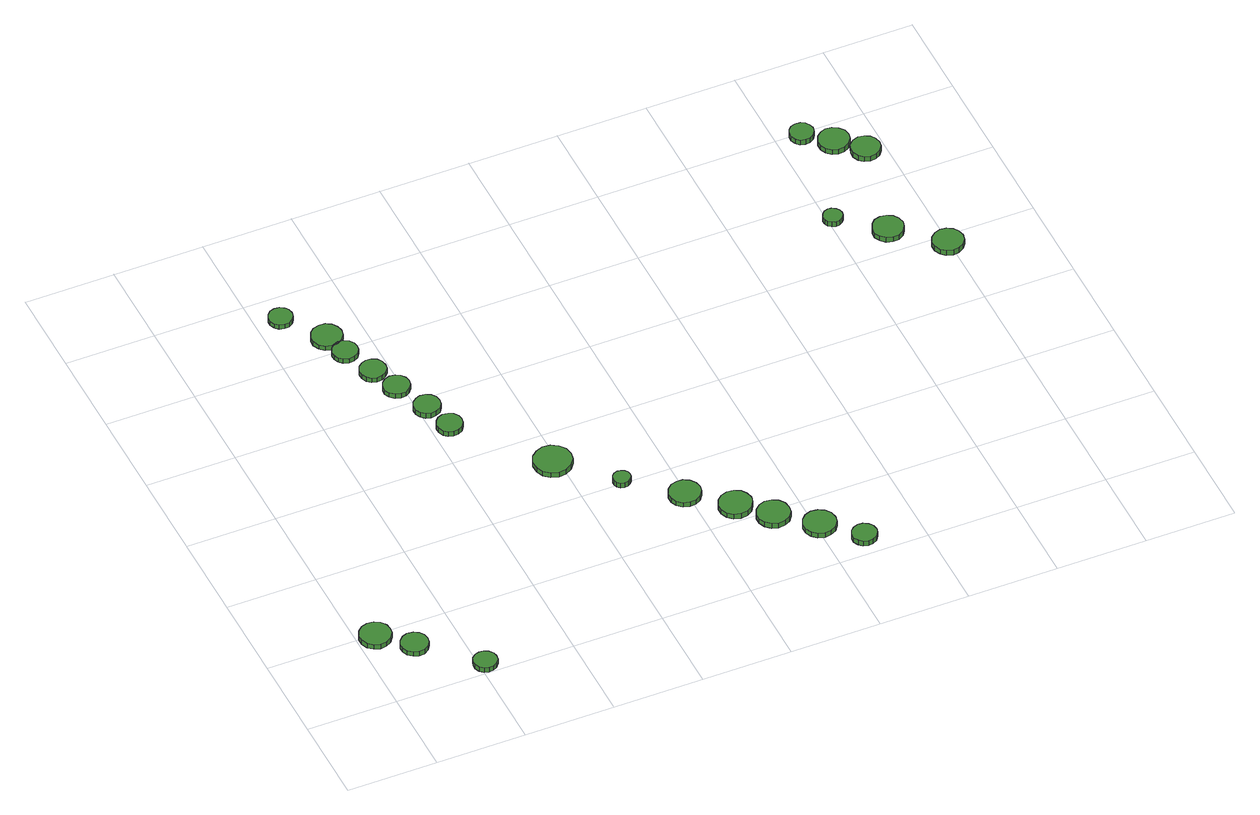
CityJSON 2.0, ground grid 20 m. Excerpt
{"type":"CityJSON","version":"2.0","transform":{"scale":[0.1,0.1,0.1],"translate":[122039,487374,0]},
"CityObjects":{
"tree1":{"type":"SolitaryVegetationObject","attributes":{"function":"something"},"geometry":[{"type":"MultiSurface","lod":"1","boundaries":[[[0,1,2,3,4,5,6,7,8,9,10,11,12,13,14]],[[15,16,17,18,19,20,21,22,23,24,25,26,27,28,29]],[[0,29,28,1]],[[1,28,27,2]],[[2,27,26,3]],[[3,26,25,4]],[[4,25,24,5]],[[5,24,23,6]],[[6,23,22,7]],[[7,22,21,8]],[[8,21,20,9]],[[9,20,19,10]],[[10,19,18,11]],[[11,18,17,12]],[[12,17,16,13]],[[13,16,15,14]],[[14,15,29,0]]]}]},
"tree2":{"type":"SolitaryVegetationObject","attributes":{"function":"something"},"geometry":[{"type":"MultiSurface","lod":"1","boundaries":[[[30,31,32,33,34,35,36,37,38,39,40,41,42,43,44]],[[45,46,47,48,49,50,51,52,53,54,55,56,57,58,59]],[[30,59,58,31]],[[31,58,57,32]],[[32,57,56,33]],[[33,56,55,34]],[[34,55,54,35]],[[35,54,53,36]],[[36,53,52,37]],[[37,52,51,38]],[[38,51,50,39]],[[39,50,49,40]],[[40,49,48,41]],[[41,48,47,42]],[[42,47,46,43]],[[43,46,45,44]],[[44,45,59,30]]]}]},
"tree3":{"type":"SolitaryVegetationObject","attributes":{"function":"something"},"geometry":[{"type":"MultiSurface","lod":"1","boundaries":[[[60,61,62,63,64,65,66,67,68,69,70,71,72,73,74]],[[75,76,77,78,79,80,81,82,83,84,85,86,87,88,89]],[[60,89,88,61]],[[61,88,87,62]],[[62,87,86,63]],[[63,86,85,64]],[[64,85,84,65]],[[65,84,83,66]],[[66,83,82,67]],[[67,82,81,68]],[[68,81,80,69]],[[69,80,79,70]],[[70,79,78,71]],[[71,78,77,72]],[[72,77,76,73]],[[73,76,75,74]],[[74,75,89,60]]]}]},
"tree4":{"type":"SolitaryVegetationObject","attributes":{"function":"something"},"geometry":[{"type":"MultiSurface","lod":"1","boundaries":[[[90,91,92,93,94,95,96,97,98,99,100,101,102,103,104]],[[105,106,107,108,109,110,111,112,113,114,115,116,117,118,119]],[[90,119,118,91]],[[91,118,117,92]],[[92,117,116,93]],[[93,116,115,94]],[[94,115,114,95]],[[95,114,113,96]],[[96,113,112,97]],[[97,112,111,98]],[[98,111,110,99]],[[99,110,109,100]],[[100,109,108,101]],[[101,108,107,102]],[[102,107,106,103]],[[103,106,105,104]],[[104,105,119,90]]]}]},
"tree5":{"type":"SolitaryVegetationObject","attributes":{"function":"something"},"geometry":[{"type":"MultiSurface","lod":"1","boundaries":[[[120,121,122,123,124,125,126,127,128,129,130,131,132,133,134]],[[135,136,137,138,139,140,141,142,143,144,145,146,147,148,149]],[[120,149,148,121]],[[121,148,147,122]],[[122,147,146,123]],[[123,146,145,124]],[[124,145,144,125]],[[125,144,143,126]],[[126,143,142,127]],[[127,142,141,128]],[[128,141,140,129]],[[129,140,139,130]],[[130,139,138,131]],[[131,138,137,132]],[[132,137,136,133]],[[133,136,135,134]],[[134,135,149,120]]]}]},
"tree6":{"type":"SolitaryVegetationObject","attributes":{"function":"something"},"geometry":[{"type":"MultiSurface","lod":"1","boundaries":[[[150,151,152,153,154,155,156,157,158,159,160,161,162,163,164]],[[165,166,167,168,169,170,171,172,173,174,175,176,177,178,179]],[[150,179,178,151]],[[151,178,177,152]],[[152,177,176,153]],[[153,176,175,154]],[[154,175,174,155]],[[155,174,173,156]],[[156,173,172,157]],[[157,172,171,158]],[[158,171,170,159]],[[159,170,169,160]],[[160,169,168,161]],[[161,168,167,162]],[[162,167,166,163]],[[163,166,165,164]],[[164,165,179,150]]]}]},
"tree7":{"type":"SolitaryVegetationObject","attributes":{"function":"something"},"geometry":[{"type":"MultiSurface","lod":"1","boundaries":[[[180,181,182,183,184,185,186,187,188,189,190,191,192,193,194]],[[195,196,197,198,199,200,201,202,203,204,205,206,207,208,209]],[[180,209,208,181]],[[181,208,207,182]],[[182,207,206,183]],[[183,206,205,184]],[[184,205,204,185]],[[185,204,203,186]],[[186,203,202,187]],[[187,202,201,188]],[[188,201,200,189]],[[189,200,199,190]],[[190,199,198,191]],[[191,198,197,192]],[[192,197,196,193]],[[193,196,195,194]],[[194,195,209,180]]]}]},
"tree8":{"type":"SolitaryVegetationObject","attributes":{"function":"something"},"geometry":[{"type":"MultiSurface","lod":"1","boundaries":[[[210,211,212,213,214,215,216,217,218,219,220,221,222,223,224]],[[225,226,227,228,229,230,231,232,233,234,235,236,237,238,239]],[[210,239,238,211]],[[211,238,237,212]],[[212,237,236,213]],[[213,236,235,214]],[[214,235,234,215]],[[215,234,233,216]],[[216,233,232,217]],[[217,232,231,218]],[[218,231,230,219]],[[219,230,229,220]],[[220,229,228,221]],[[221,228,227,222]],[[222,227,226,223]],[[223,226,225,224]],[[224,225,239,210]]]}]},
"tree9":{"type":"SolitaryVegetationObject","attributes":{"function":"something"},"geometry":[{"type":"MultiSurface","lod":"1","boundaries":[[[240,241,242,243,244,245,246,247,248,249,250,251,252,253,254]],[[255,256,257,258,259,260,261,262,263,264,265,266,267,268,269]],[[240,269,268,241]],[[241,268,267,242]],[[242,267,266,243]],[[243,266,265,244]],[[244,265,264,245]],[[245,264,263,246]],[[246,263,262,247]],[[247,262,261,248]],[[248,261,260,249]],[[249,260,259,250]],[[250,259,258,251]],[[251,258,257,252]],[[252,257,256,253]],[[253,256,255,254]],[[254,255,269,240]]]}]},
"tree10":{"type":"SolitaryVegetationObject","attributes":{"function":"something"},"geometry":[{"type":"MultiSurface","lod":"1","boundaries":[[[270,271,272,273,274,275,276,277,278,279,280,281,282,283,284]],[[285,286,287,288,289,290,291,292,293,294,295,296,297,298,299]],[[270,299,298,271]],[[271,298,297,272]],[[272,297,296,273]],[[273,296,295,274]],[[274,295,294,275]],[[275,294,293,276]],[[276,293,292,277]],[[277,292,291,278]],[[278,291,290,279]],[[279,290,289,280]],[[280,289,288,281]],[[281,288,287,282]],[[282,287,286,283]],[[283,286,285,284]],[[284,285,299,270]]]}]},
"tree11":{"type":"SolitaryVegetationObject","attributes":{"function":"something"},"geometry":[{"type":"MultiSurface","lod":"1","boundaries":[[[300,301,302,303,304,305,306,307,308,309,310,311,312,313,314]],[[315,316,317,318,319,320,321,322,323,324,325,326,327,328,329]],[[300,329,328,301]],[[301,328,327,302]],[[302,327,326,303]],[[303,326,325,304]],[[304,325,324,305]],[[305,324,323,306]],[[306,323,322,307]],[[307,322,321,308]],[[308,321,320,309]],[[309,320,319,310]],[[310,319,318,311]],[[311,318,317,312]],[[312,317,316,313]],[[313,316,315,314]],[[314,315,329,300]]]}]},
"tree12":{"type":"SolitaryVegetationObject","attributes":{"function":"something"},"geometry":[{"type":"MultiSurface","lod":"1","boundaries":[[[330,331,332,333,334,335,336,337,338,339,340,341,342,343,344]],[[345,346,347,348,349,350,351,352,353,354,355,356,357,358,359]],[[330,359,358,331]],[[331,358,357,332]],[[332,357,356,333]],[[333,356,355,334]],[[334,355,354,335]],[[335,354,353,336]],[[336,353,352,337]],[[337,352,351,338]],[[338,351,350,339]],[[339,350,349,340]],[[340,349,348,341]],[[341,348,347,342]],[[342,347,346,343]],[[343,346,345,344]],[[344,345,359,330]]]}]},
"tree13":{"type":"SolitaryVegetationObject","attributes":{"function":"something"},"geometry":[{"type":"MultiSurface","lod":"1","boundaries":[[[360,361,362,363,364,365,366,367,368,369,370,371,372,373,374]],[[375,376,377,378,379,380,381,382,383,384,385,386,387,388,389]],[[360,389,388,361]],[[361,388,387,362]],[[362,387,386,363]],[[363,386,385,364]],[[364,385,384,365]],[[365,384,383,366]],[[366,383,382,367]],[[367,382,381,368]],[[368,381,380,369]],[[369,380,379,370]],[[370,379,378,371]],[[371,378,377,372]],[[372,377,376,373]],[[373,376,375,374]],[[374,375,389,360]]]}]},
"tree14":{"type":"SolitaryVegetationObject","attributes":{"function":"something"},"geometry":[{"type":"MultiSurface","lod":"1","boundaries":[[[390,391,392,393,394,395,396,397,398,399,400,401,402,403,404]],[[405,406,407,408,409,410,411,412,413,414,415,416,417,418,419]],[[390,419,418,391]],[[391,418,417,392]],[[392,417,416,393]],[[393,416,415,394]],[[394,415,414,395]],[[395,414,413,396]],[[396,413,412,397]],[[397,412,411,398]],[[398,411,410,399]],[[399,410,409,400]],[[400,409,408,401]],[[401,408,407,402]],[[402,407,406,403]],[[403,406,405,404]],[[404,405,419,390]]]}]},
"tree15":{"type":"SolitaryVegetationObject","attributes":{"function":"something"},"geometry":[{"type":"MultiSurface","lod":"1","boundaries":[[[420,421,422,423,424,425,426,427,428,429,430,431,432,433,434]],[[435,436,437,438,439,440,441,442,443,444,445,446,447,448,449]],[[420,449,448,421]],[[421,448,447,422]],[[422,447,446,423]],[[423,446,445,424]],[[424,445,444,425]],[[425,444,443,426]],[[426,443,442,427]],[[427,442,441,428]],[[428,441,440,429]],[[429,440,439,430]],[[430,439,438,431]],[[431,438,437,432]],[[432,437,436,433]],[[433,436,435,434]],[[434,435,449,420]]]}]},
"tree16":{"type":"SolitaryVegetationObject","attributes":{"function":"something"},"geometry":[{"type":"MultiSurface","lod":"1","boundaries":[[[450,451,452,453,454,455,456,457,458,459,460,461,462,463,464]],[[465,466,467,468,469,470,471,472,473,474,475,476,477,478,479]],[[450,479,478,451]],[[451,478,477,452]],[[452,477,476,453]],[[453,476,475,454]],[[454,475,474,455]],[[455,474,473,456]],[[456,473,472,457]],[[457,472,471,458]],[[458,471,470,459]],[[459,470,469,460]],[[460,469,468,461]],[[461,468,467,462]],[[462,467,466,463]],[[463,466,465,464]],[[464,465,479,450]]]}]},
"tree17":{"type":"SolitaryVegetationObject","attributes":{"function":"something"},"geometry":[{"type":"MultiSurface","lod":"1","boundaries":[[[480,481,482,483,484,485,486,487,488,489,490,491,492,493,494]],[[495,496,497,498,499,500,501,502,503,504,505,506,507,508,509]],[[480,509,508,481]],[[481,508,507,482]],[[482,507,506,483]],[[483,506,505,484]],[[484,505,504,485]],[[485,504,503,486]],[[486,503,502,487]],[[487,502,501,488]],[[488,501,500,489]],[[489,500,499,490]],[[490,499,498,491]],[[491,498,497,492]],[[492,497,496,493]],[[493,496,495,494]],[[494,495,509,480]]]}]},
"tree18":{"type":"SolitaryVegetationObject","attributes":{"function":"something"},"geometry":[{"type":"MultiSurface","lod":"1","boundaries":[[[510,511,512,513,514,515,516,517,518,519,520,521,522,523,524]],[[525,526,527,528,529,530,531,532,533,534,535,536,537,538,539]],[[510,539,538,511]],[[511,538,537,512]],[[512,537,536,513]],[[513,536,535,514]],[[514,535,534,515]],[[515,534,533,516]],[[516,533,532,517]],[[517,532,531,518]],[[518,531,530,519]],[[519,530,529,520]],[[520,529,528,521]],[[521,528,527,522]],[[522,527,526,523]],[[523,526,525,524]],[[524,525,539,510]]]}]},
"tree19":{"type":"SolitaryVegetationObject","attributes":{"function":"something"},"geometry":[{"type":"MultiSurface","lod":"1","boundaries":[[[540,541,542,543,544,545,546,547,548,549,550,551,552,553,554]],[[555,556,557,558,559,560,561,562,563,564,565,566,567,568,569]],[[540,569,568,541]],[[541,568,567,542]],[[542,567,566,543]],[[543,566,565,544]],[[544,565,564,545]],[[545,564,563,546]],[[546,563,562,547]],[[547,562,561,548]],[[548,561,560,549]],[[549,560,559,550]],[[550,559,558,551]],[[551,558,557,552]],[[552,557,556,553]],[[553,556,555,554]],[[554,555,569,540]]]}]},
"tree20":{"type":"SolitaryVegetationObject","attributes":{"function":"something"},"geometry":[{"type":"MultiSurface","lod":"1","boundaries":[[[570,571,572,573,574,575,576,577,578,579,580,581,582,583,584]],[[585,586,587,588,589,590,591,592,593,594,595,596,597,598,599]],[[570,599,598,571]],[[571,598,597,572]],[[572,597,596,573]],[[573,596,595,574]],[[574,595,594,575]],[[575,594,593,576]],[[576,593,592,577]],[[577,592,591,578]],[[578,591,590,579]],[[579,590,589,580]],[[580,589,588,581]],[[581,588,587,582]],[[582,587,586,583]],[[583,586,585,584]],[[584,585,599,570]]]}]},
"tree21":{"type":"SolitaryVegetationObject","attributes":{"function":"something"},"geometry":[{"type":"MultiSurface","lod":"1","boundaries":[[[600,601,602,603,604,605,606,607,608,609,610,611,612,613,614]],[[615,616,617,618,619,620,621,622,623,624,625,626,627,628,629]],[[600,629,628,601]],[[601,628,627,602]],[[602,627,626,603]],[[603,626,625,604]],[[604,625,624,605]],[[605,624,623,606]],[[606,623,622,607]],[[607,622,621,608]],[[608,621,620,609]],[[609,620,619,610]],[[610,619,618,611]],[[611,618,617,612]],[[612,617,616,613]],[[613,616,615,614]],[[614,615,629,600]]]}]},
"tree22":{"type":"SolitaryVegetationObject","attributes":{"function":"something"},"geometry":[{"type":"MultiSurface","lod":"1","boundaries":[[[630,631,632,633,634,635,636,637,638,639,640,641,642,643,644]],[[645,646,647,648,649,650,651,652,653,654,655,656,657,658,659]],[[630,659,658,631]],[[631,658,657,632]],[[632,657,656,633]],[[633,656,655,634]],[[634,655,654,635]],[[635,654,653,636]],[[636,653,652,637]],[[637,652,651,638]],[[638,651,650,639]],[[639,650,649,640]],[[640,649,648,641]],[[641,648,647,642]],[[642,647,646,643]],[[643,646,645,644]],[[644,645,659,630]]]}]},
"tree23":{"type":"SolitaryVegetationObject","attributes":{"function":"something"},"geometry":[{"type":"MultiSurface","lod":"1","boundaries":[[[660,661,662,663,664,665,666,667,668,669,670,671,672,673,674]],[[675,676,677,678,679,680,681,682,683,684,685,686,687,688,689]],[[660,689,688,661]],[[661,688,687,662]],[[662,687,686,663]],[[663,686,685,664]],[[664,685,684,665]],[[665,684,683,666]],[[666,683,682,667]],[[667,682,681,668]],[[668,681,680,669]],[[669,680,679,670]],[[670,679,678,671]],[[671,678,677,672]],[[672,677,676,673]],[[673,676,675,674]],[[674,675,689,660]]]}]}
},
"vertices":[
[72,187,18],[70,201,18],[61,213,18],[49,220,18],[34,221,18],[21,217,18],[10,207,18],[4,194,18],[4,180,18],[10,166,18],[21,157,18],[34,152,18],[49,154,18],[61,161,18],[70,173,18],[70,173,6],[61,161,6],[49,154,6],[34,152,6],[21,157,6],[10,166,6],[4,180,6],[4,194,6],[10,207,6],[21,217,6],[34,221,6],[49,220,6],[61,213,6],[70,201,6],[72,187,6],
[131,132,16],[129,144,16],[122,154,16],[111,160,16],[98,162,16],[87,158,16],[77,149,16],[72,138,16],[72,126,16],[77,114,16],[87,106,16],[98,102,16],[111,103,16],[122,110,16],[129,120,16],[129,120,4],[122,110,4],[111,103,4],[98,102,4],[87,106,4],[77,114,4],[72,126,4],[72,138,4],[77,149,4],[87,158,4],[98,162,4],[111,160,4],[122,154,4],[129,144,4],[131,132,4],
[239,27,14],[237,37,14],[230,46,14],[221,51,14],[210,52,14],[200,49,14],[192,42,14],[188,32,14],[188,21,14],[192,11,14],[200,4,14],[210,1,14],[221,2,14],[230,7,14],[237,16,14],[237,16,2],[230,7,2],[221,2,2],[210,1,2],[200,4,2],[192,11,2],[188,21,2],[188,32,2],[192,42,2],[200,49,2],[210,52,2],[221,51,2],[230,46,2],[237,37,2],[239,27,2],
[279,1130,17],[277,1141,17],[271,1149,17],[261,1155,17],[251,1156,17],[240,1153,17],[232,1145,17],[228,1135,17],[228,1125,17],[232,1115,17],[240,1107,17],[251,1104,17],[261,1105,17],[271,1111,17],[277,1119,17],[277,1119,5],[271,1111,5],[261,1105,5],[251,1104,5],[240,1107,5],[232,1115,5],[228,1125,5],[228,1135,5],[232,1145,5],[240,1153,5],[251,1156,5],[261,1155,5],[271,1149,5],[277,1141,5],[279,1130,5],
[361,987,14],[359,998,14],[352,1008,14],[342,1014,14],[330,1015,14],[319,1011,14],[311,1003,14],[306,993,14],[306,981,14],[311,971,14],[319,963,14],[330,959,14],[342,961,14],[352,966,14],[359,976,14],[359,976,2],[352,966,2],[342,961,2],[330,959,2],[319,963,2],[311,971,2],[306,981,2],[306,993,2],[311,1003,2],[319,1011,2],[330,1015,2],[342,1014,2],[352,1008,2],[359,998,2],[361,987,2],
[351,1042,15],[348,1055,15],[340,1067,15],[328,1074,15],[314,1075,15],[300,1071,15],[290,1062,15],[284,1049,15],[284,1035,15],[290,1022,15],[300,1012,15],[314,1008,15],[328,1010,15],[340,1017,15],[348,1028,15],[348,1028,3],[340,1017,3],[328,1010,3],[314,1008,3],[300,1012,3],[290,1022,3],[284,1035,3],[284,1049,3],[290,1062,3],[300,1071,3],[314,1075,3],[328,1074,3],[340,1067,3],[348,1055,3],[351,1042,3],
[391,912,14],[389,924,14],[382,934,14],[371,940,14],[359,941,14],[348,937,14],[339,929,14],[334,918,14],[334,906,14],[339,895,14],[348,887,14],[359,883,14],[371,885,14],[382,891,14],[389,900,14],[389,900,2],[382,891,2],[371,885,2],[359,883,2],[348,887,2],[339,895,2],[334,906,2],[334,918,2],[339,929,2],[348,937,2],[359,941,2],[371,940,2],[382,934,2],[389,924,2],[391,912,2],
[416,849,14],[413,861,14],[406,870,14],[396,876,14],[384,878,14],[372,874,14],[363,866,14],[358,855,14],[358,843,14],[363,832,14],[372,824,14],[384,820,14],[396,821,14],[406,827,14],[413,837,14],[413,837,2],[406,827,2],[396,821,2],[384,820,2],[372,824,2],[363,832,2],[358,843,2],[358,855,2],[363,866,2],[372,874,2],[384,878,2],[396,876,2],[406,870,2],[413,861,2],[416,849,2],
[464,695,20],[462,706,20],[455,716,20],[445,721,20],[433,723,20],[422,719,20],[414,711,20],[409,701,20],[409,689,20],[414,678,20],[422,671,20],[433,667,20],[445,668,20],[455,674,20],[462,683,20],[462,683,7],[455,674,7],[445,668,7],[433,667,7],[422,671,7],[414,678,7],[409,689,7],[409,701,7],[414,711,7],[422,719,7],[433,723,7],[445,721,7],[455,716,7],[462,706,7],[464,695,7],
[447,767,17],[445,779,17],[438,789,17],[427,795,17],[415,796,17],[404,792,17],[395,784,17],[390,773,17],[390,761,17],[395,750,17],[404,742,17],[415,738,17],[427,740,17],[438,746,17],[445,755,17],[445,755,4],[438,746,4],[427,740,4],[415,738,4],[404,742,4],[395,750,4],[390,761,4],[390,773,4],[395,784,4],[404,792,4],[415,796,4],[427,795,4],[438,789,4],[445,779,4],[447,767,4],
[625,507,21],[622,524,21],[611,538,21],[596,547,21],[579,549,21],[563,543,21],[550,532,21],[543,516,21],[543,498,21],[550,482,21],[563,471,21],[579,465,21],[596,467,21],[611,476,21],[622,490,21],[622,490,8],[611,476,8],[596,467,8],[579,465,8],[563,471,8],[550,482,8],[543,498,8],[543,516,8],[550,532,8],[563,543,8],[579,549,8],[596,547,8],[611,538,8],[622,524,8],[625,507,8],
[712,405,16],[711,413,16],[706,419,16],[699,423,16],[691,424,16],[683,422,16],[677,416,16],[674,409,16],[674,401,16],[677,394,16],[683,388,16],[691,386,16],[699,387,16],[706,391,16],[711,397,16],[711,397,3],[706,391,3],[699,387,3],[691,386,3],[683,388,3],[677,394,3],[674,401,3],[674,409,3],[677,416,3],[683,422,3],[691,424,3],[699,423,3],[706,419,3],[711,413,3],[712,405,3],
[828,313,15],[825,327,15],[816,339,15],[804,346,15],[790,347,15],[776,343,15],[765,333,15],[759,320,15],[759,306,15],[765,293,15],[776,283,15],[790,279,15],[804,280,15],[816,287,15],[825,299,15],[825,299,3],[816,287,3],[804,280,3],[790,279,3],[776,283,3],[765,293,3],[759,306,3],[759,320,3],[765,333,3],[776,343,3],[790,347,3],[804,346,3],[816,339,3],[825,327,3],[828,313,3],
[911,240,15],[907,255,15],[899,267,15],[886,274,15],[871,276,15],[856,271,15],[845,261,15],[839,248,15],[839,233,15],[845,219,15],[856,209,15],[871,204,15],[886,206,15],[899,213,15],[907,226,15],[907,226,2],[899,213,2],[886,206,2],[871,204,2],[856,209,2],[845,219,2],[839,233,2],[839,248,2],[845,261,2],[856,271,2],[871,276,2],[886,274,2],[899,267,2],[907,255,2],[911,240,2],
[970,183,14],[967,198,14],[958,210,14],[945,217,14],[930,219,14],[916,214,14],[905,204,14],[899,191,14],[899,176,14],[905,162,14],[916,152,14],[930,147,14],[945,149,14],[958,156,14],[967,168,14],[967,168,1],[958,156,1],[945,149,1],[930,147,1],[916,152,1],[905,162,1],[899,176,1],[899,191,1],[905,204,1],[916,214,1],[930,219,1],[945,217,1],[958,210,1],[967,198,1],[970,183,1],
[1044,117,14],[1041,132,14],[1032,144,14],[1019,151,14],[1004,153,14],[990,148,14],[979,138,14],[973,124,14],[973,109,14],[979,96,14],[990,86,14],[1004,81,14],[1019,83,14],[1032,90,14],[1041,102,14],[1041,102,2],[1032,90,2],[1019,83,2],[1004,81,2],[990,86,2],[979,96,2],[973,109,2],[973,124,2],[979,138,2],[990,148,2],[1004,153,2],[1019,151,2],[1032,144,2],[1041,132,2],[1044,117,2],
[1106,50,14],[1104,61,14],[1097,70,14],[1087,76,14],[1076,77,14],[1065,73,14],[1057,66,14],[1052,55,14],[1052,44,14],[1057,34,14],[1065,26,14],[1076,23,14],[1087,24,14],[1097,29,14],[1104,39,14],[1104,39,1],[1097,29,1],[1087,24,1],[1076,23,1],[1065,26,1],[1057,34,1],[1052,44,1],[1052,55,1],[1057,66,1],[1065,73,1],[1076,77,1],[1087,76,1],[1097,70,1],[1104,61,1],[1106,50,1],
[1428,929,24],[1426,937,24],[1421,944,24],[1413,949,24],[1405,950,24],[1396,947,24],[1390,941,24],[1386,933,24],[1386,924,24],[1390,916,24],[1396,911,24],[1405,908,24],[1413,909,24],[1421,913,24],[1426,920,24],[1426,920,11],[1421,913,11],[1413,909,11],[1405,908,11],[1396,911,11],[1390,916,11],[1386,924,11],[1386,933,11],[1390,941,11],[1396,947,11],[1405,950,11],[1413,949,11],[1421,944,11],[1426,937,11],[1428,929,11],
[1530,851,24],[1527,865,24],[1519,876,24],[1507,883,24],[1493,885,24],[1479,881,24],[1469,871,24],[1463,858,24],[1463,844,24],[1469,832,24],[1479,822,24],[1493,818,24],[1507,819,24],[1519,826,24],[1527,838,24],[1527,838,11],[1519,826,11],[1507,819,11],[1493,818,11],[1479,822,11],[1469,832,11],[1463,844,11],[1463,858,11],[1469,871,11],[1479,881,11],[1493,885,11],[1507,883,11],[1519,876,11],[1527,865,11],[1530,851,11],
[1478,1182,25],[1475,1193,25],[1469,1202,25],[1460,1207,25],[1449,1208,25],[1438,1205,25],[1430,1197,25],[1426,1188,25],[1426,1177,25],[1430,1167,25],[1438,1159,25],[1449,1156,25],[1460,1157,25],[1469,1163,25],[1475,1171,25],[1475,1171,12],[1469,1163,12],[1460,1157,12],[1449,1156,12],[1438,1159,12],[1430,1167,12],[1426,1177,12],[1426,1188,12],[1430,1197,12],[1438,1205,12],[1449,1208,12],[1460,1207,12],[1469,1202,12],[1475,1193,12],[1478,1182,12],
[1626,765,24],[1623,779,24],[1615,790,24],[1603,797,24],[1589,799,24],[1575,794,24],[1565,785,24],[1559,772,24],[1559,758,24],[1565,745,24],[1575,736,24],[1589,731,24],[1603,733,24],[1615,740,24],[1623,751,24],[1623,751,11],[1615,740,11],[1603,733,11],[1589,731,11],[1575,736,11],[1565,745,11],[1559,758,11],[1559,772,11],[1565,785,11],[1575,794,11],[1589,799,11],[1603,797,11],[1615,790,11],[1623,779,11],[1626,765,11],
[1537,1135,25],[1534,1149,25],[1525,1160,25],[1513,1167,25],[1499,1169,25],[1486,1164,25],[1476,1155,25],[1470,1142,25],[1470,1128,25],[1476,1115,25],[1486,1106,25],[1499,1101,25],[1513,1103,25],[1525,1110,25],[1534,1121,25],[1534,1121,12],[1525,1110,12],[1513,1103,12],[1499,1101,12],[1486,1106,12],[1476,1115,12],[1470,1128,12],[1470,1142,12],[1476,1155,12],[1486,1164,12],[1499,1169,12],[1513,1167,12],[1525,1160,12],[1534,1149,12],[1537,1135,12],
[1585,1087,25],[1582,1100,25],[1574,1111,25],[1563,1117,25],[1550,1119,25],[1537,1115,25],[1527,1106,25],[1522,1094,25],[1522,1080,25],[1527,1068,25],[1537,1059,25],[1550,1055,25],[1563,1057,25],[1574,1063,25],[1582,1074,25],[1582,1074,12],[1574,1063,12],[1563,1057,12],[1550,1055,12],[1537,1059,12],[1527,1068,12],[1522,1080,12],[1522,1094,12],[1527,1106,12],[1537,1115,12],[1550,1119,12],[1563,1117,12],[1574,1111,12],[1582,1100,12],[1585,1087,12]
]}
